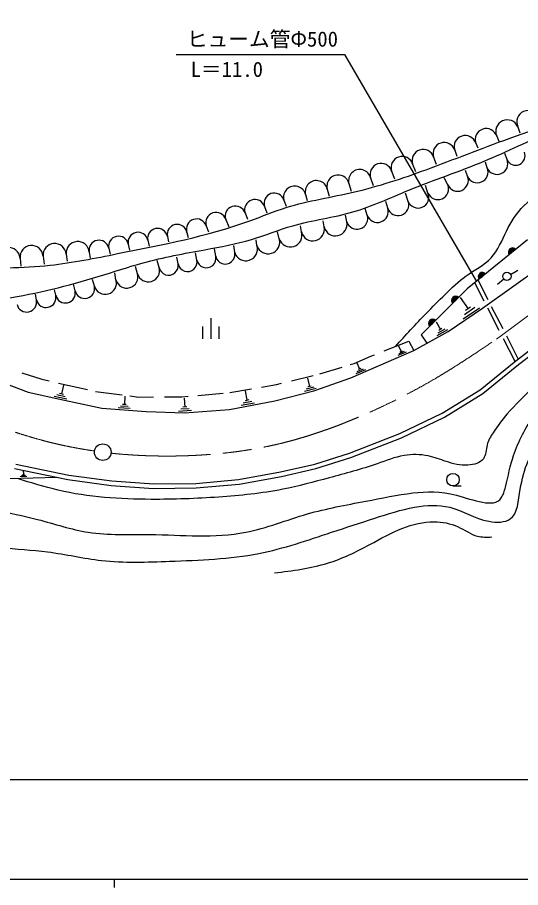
# Model space of a CAD drawing. Units: millimetres, scale not verified. Extents: x 40000 to 680000, y 20000 to 380000.
# Drawn here: x 156336 to 217058, y 204000 to 308937 of the extents above; entities that cross this region are included whole.
import ezdxf
from ezdxf.enums import TextEntityAlignment as Align

# ---------------------------------------------------------------- set-up
doc = ezdxf.new("R2010")
doc.units = ezdxf.units.MM
doc.header["$LTSCALE"] = 1000
doc.linetypes.add('CHAIN', pattern=[18.5, 12, -1.5, 3.5, -1.5])
for name, color, linetype, lineweight in [('M-BGD', 7, 'Continuous', 25), ('M-BMK', 2, 'CHAIN', 13), ('M-BMK-SRVR', 3, 'Continuous', 25), ('M-STR-STR3', 7, 'Continuous', 25), ('M-TTL-BAND', 7, 'Continuous', 25)]:
    doc.layers.add(name, color=color, linetype=linetype, lineweight=lineweight)
doc.styles.add('ＭＳ ゴシック', font='')
doc.styles.get('ＭＳ ゴシック').set_extended_font_data('MS Gothic')

msp = doc.modelspace()

# ---------------------------------------------------------------- linework, layer by layer
at = {"layer": 'M-BGD'}
for p, q in [((216718, 295756), (216984, 294999)), ((214174, 294614), (214426, 294025)), ((209101, 292934), (209371, 292218)), ((211638, 293774), (211909, 293192)), ((206565, 292094), (206863, 291233)), ((215416, 291802), (215139, 292537)), ((204029, 291254), (204356, 290340)), ((213032, 290790), (212834, 291487)), ((201492, 290414), (201838, 289466)), ((210647, 289778), (210413, 290466)), ((196340, 288908), (196610, 287964)), ((198956, 289573), (199270, 288665)), ((205879, 287754), (205569, 288657)), ((208263, 288766), (207845, 289590)), ((191109, 287576), (191301, 286858)), ((193725, 288242), (193940, 287365)), ((203495, 286742), (203148, 287752)), ((188494, 286910), (188753, 286157)), ((201024, 285924), (200814, 286731)), ((186154, 286130), (186449, 285365)), ((198553, 285106), (198305, 285885)), ((181474, 284570), (181860, 283700)), ((183814, 285350), (184094, 284604)), ((193352, 283687), (193243, 284402)), ((196081, 284288), (195912, 285097)), ((179134, 283791), (179393, 283081)), ((190622, 283086), (190489, 283802)), ((174436, 282535), (174571, 281863)), ((176795, 283011), (176947, 282381)), ((187934, 282251), (187734, 283060)), ((169718, 281584), (169881, 280868)), ((172077, 282060), (172247, 281345)), ((182557, 280581), (182437, 281436)), ((185245, 281416), (185156, 282107)), ((217902, 282123), (210622, 276194)), ((162219, 280395), (162329, 279548)), ((165001, 280633), (165100, 279914)), ((167360, 281108), (167516, 280391)), ((177999, 279680), (177845, 280553)), ((180278, 280131), (180106, 281012)), ((156655, 279919), (156735, 278939)), ((159437, 280157), (159557, 279173)), ((173441, 278778), (173219, 279635)), ((175720, 279229), (175585, 280023)), ((168232, 277276), (168098, 278116)), ((170836, 278027), (170570, 278893)), ((212451, 273864), (219450, 278871)), ((215841, 277947), (216711, 278437)), ((165627, 276524), (165414, 277339)), ((213129, 274898), (211924, 277254)), ((215021, 277387), (214251, 276747)), ((160959, 275422), (160823, 276103)), ((163293, 275973), (163118, 276774)), ((210622, 276194), (205068, 270640)), ((212669, 274699), (211527, 276931)), ((158624, 274871), (158527, 275573)), ((209771, 275177), (210711, 273797)), ((211551, 273937), (210271, 273067)), ((211001, 273997), (210411, 273597)), ((214936, 271364), (213564, 274047)), ((208305, 271064), (212451, 273864)), ((212091, 273867), (210121, 272537)), ((214471, 271175), (213092, 273872)), ((179688, 272658), (179688, 270158)), ((206851, 272217), (207371, 271297)), ((178688, 271658), (178688, 270158)), ((180688, 270158), (180688, 271658)), ((204160, 268749), (208305, 271064)), ((208251, 271267), (206931, 270527)), ((207911, 271337), (207051, 270857)), ((207571, 271407), (207171, 271187)), ((200608, 268723), (203581, 269912)), ((203581, 269912), (204160, 268749)), ((205068, 270640), (205746, 269635)), ((216381, 267441), (214980, 270181)), ((216783, 267753), (215378, 270501)), ((196568, 265465), (204160, 268749)), ((202331, 269327), (202631, 268647)), ((202771, 268707), (202481, 268587)), ((216277, 267360), (218577, 269145)), ((216619, 266930), (218907, 268705)), ((196987, 267216), (198994, 268077)), ((198994, 268077), (199442, 268257)), ((203241, 268567), (202261, 268147)), ((203011, 268637), (202371, 268367)), ((192822, 265967), (195511, 266774)), ((196479, 267064), (196987, 267216)), ((197261, 267347), (197611, 266547)), ((197781, 266617), (197441, 266467)), ((212192, 264029), (216277, 267360)), ((212511, 263579), (216619, 266930)), ((152473, 265680), (157641, 263742)), ((156880, 266067), (159266, 265301)), ((189429, 265114), (192030, 265739)), ((198331, 266447), (197181, 265947)), ((198061, 266537), (197311, 266207)), ((159266, 265301), (160169, 265098)), ((161306, 264843), (164806, 264056)), ((161891, 264597), (161651, 263527)), ((185776, 264355), (187588, 264671)), ((187588, 264671), (188218, 264823)), ((191341, 265417), (191591, 264437)), ((191801, 264487), (191381, 264377)), ((192099, 263904), (196568, 265465)), ((157641, 263742), (161464, 262881)), ((162101, 263177), (161101, 263407)), ((161881, 263467), (161421, 263577)), ((165767, 263840), (168994, 263419)), ((178125, 263354), (181160, 263618)), ((181969, 263689), (184596, 264148)), ((183821, 263897), (184041, 262767)), ((187415, 262719), (192099, 263904)), ((192401, 264187), (190991, 263837)), ((192101, 264337), (191191, 264107)), ((207592, 261214), (212192, 264029)), ((207856, 260730), (212511, 263579)), ((162311, 262887), (160771, 263237)), ((161464, 262881), (166525, 261804)), ((169311, 263257), (169241, 262257)), ((169909, 263300), (170983, 263160)), ((170983, 263160), (172778, 263168)), ((174068, 263175), (176173, 263185)), ((176173, 263185), (176935, 263251)), ((176461, 263037), (176541, 261947)), ((181923, 261642), (187415, 262719)), ((184941, 262437), (183331, 262127)), ((184611, 262627), (183571, 262427)), ((184281, 262817), (183801, 262717)), ((166525, 261804), (171855, 261427)), ((169931, 261767), (168491, 261867)), ((169691, 262007), (168761, 262067)), ((169451, 262237), (169021, 262267)), ((171855, 261427), (176486, 261265)), ((177351, 261527), (175791, 261417)), ((177061, 261747), (176051, 261677)), ((176771, 261957), (176301, 261927)), ((176486, 261265), (181923, 261642)), ((202477, 258755), (207592, 261214)), ((202697, 258251), (207856, 260730)), ((196404, 256375), (202477, 258755)), ((196587, 255856), (202697, 258251)), ((192212, 255056), (196404, 256375)), ((156129, 255066), (162531, 253740)), ((188080, 254118), (192212, 255056)), ((192356, 254525), (196587, 255856)), ((155986, 254534), (162439, 253197)), ((157051, 254337), (157071, 253797)), ((183009, 253210), (188080, 254118)), ((188189, 253579), (192356, 254525)), ((161159, 253462), (155309, 253305)), ((157461, 253567), (156681, 253547)), ((157321, 253687), (156821, 253667)), ((157181, 253797), (156951, 253787)), ((162439, 253197), (167666, 252500)), ((162531, 253740), (167722, 253047)), ((167722, 253047), (172780, 252682)), ((177880, 252741), (183009, 253210)), ((183083, 252664), (188189, 253579)), ((167666, 252500), (172764, 252132)), ((172764, 252132), (177908, 252191)), ((172780, 252682), (177880, 252741)), ((177908, 252191), (183083, 252664)), ((208895, 252436), (209895, 252436))]:
    msp.add_line(p, q, dxfattribs=at)
for centre, radius in [((215399, 277707), 500), ((208895, 253186), 750)]:
    msp.add_circle(centre, radius, dxfattribs=at)
for centre, radius, start, end in [((217990, 296326), 1394, 24.16092, 204.16092), ((215446, 295185), 1394, 24.16092, 204.16092), ((212906, 294194), 1336, 18.32745, 198.32745), ((207833, 292514), 1336, 18.32745, 198.32745), ((210369, 293354), 1336, 18.32745, 198.32745), ((205297, 291674), 1336, 18.32745, 198.32745), ((202760, 290834), 1336, 18.32745, 198.32745), ((214224, 291296), 1295, 202.9949, 22.9949), ((216463, 292252), 1140, 203.29778, 23.29778), ((200224, 289993), 1336, 18.32745, 198.32745), ((211840, 290284), 1295, 202.9949, 22.9949), ((195033, 288575), 1350, 14.2811, 194.2811), ((197648, 289241), 1350, 14.2811, 194.2811), ((209455, 289272), 1295, 202.9949, 22.9949), ((189801, 287243), 1350, 14.2811, 194.2811), ((192417, 287909), 1350, 14.2811, 194.2811), ((207071, 288260), 1295, 202.9949, 22.9949), ((187324, 286520), 1233, 18.43495, 198.43495), ((204687, 287248), 1295, 202.9949, 22.9949), ((184984, 285740), 1233, 18.43495, 198.43495), ((202259, 286333), 1302, 198.31873, 18.31873), ((182644, 284960), 1233, 18.43495, 198.43495), ((199788, 285515), 1302, 198.31873, 18.31873), ((177965, 283401), 1233, 18.43495, 198.43495), ((180304, 284181), 1233, 18.43495, 198.43495), ((197317, 284697), 1302, 198.31873, 18.31873), ((173257, 282297), 1203, 11.39876, 191.39876), ((175615, 282773), 1203, 11.39876, 191.39876), ((191987, 283386), 1398, 192.41745, 12.41745), ((194717, 283988), 1398, 192.41745, 12.41745), ((168539, 281346), 1203, 11.39876, 191.39876), ((170898, 281822), 1203, 11.39876, 191.39876), ((189278, 282668), 1407, 197.25265, 17.25265), ((158046, 280038), 1396, 4.8852, 184.8852), ((160828, 280276), 1396, 4.8852, 184.8852), ((163610, 280514), 1396, 4.8852, 184.8852), ((166180, 280871), 1203, 11.39876, 191.39876), ((183901, 280999), 1407, 197.25265, 17.25265), ((186589, 281834), 1407, 197.25265, 17.25265), ((155264, 279801), 1396, 4.8852, 184.8852), ((181418, 280356), 1162, 191.1888, 11.1888), ((216082, 280640), 500, 39.16051, 219.16051), ((216082, 280640), 500, 39.16051, 219.16051), ((216082, 280640), 450, 39.16051, 219.16051), ((216082, 280640), 400, 39.16051, 219.16051), ((216082, 280640), 350, 39.16051, 219.16051), ((216082, 280640), 300, 39.16051, 219.16051), ((216082, 280640), 250, 39.16051, 219.16051), ((216082, 280640), 200, 39.16051, 219.16051), ((216082, 280640), 150, 39.16051, 219.16051), ((216082, 280640), 100, 39.16051, 219.16051), ((216082, 280640), 50, 39.16051, 219.16051), ((174580, 279004), 1162, 191.1888, 11.1888), ((176860, 279454), 1162, 191.1888, 11.1888), ((179139, 279905), 1162, 191.1888, 11.1888), ((172139, 278403), 1355, 196.09082, 16.09082), ((212442, 277676), 500, 39.16051, 219.16051), ((212442, 277676), 500, 39.16051, 219.16051), ((212442, 277676), 450, 39.16051, 219.16051), ((166929, 276900), 1355, 196.09082, 16.09082), ((169534, 277651), 1355, 196.09082, 16.09082), ((212442, 277676), 400, 39.16051, 219.16051), ((212442, 277676), 350, 39.16051, 219.16051), ((212442, 277676), 300, 39.16051, 219.16051), ((212442, 277676), 250, 39.16051, 219.16051), ((212442, 277676), 200, 39.16051, 219.16051), ((212442, 277676), 150, 39.16051, 219.16051), ((212442, 277676), 100, 39.16051, 219.16051), ((212442, 277676), 50, 39.16051, 219.16051), ((164460, 276249), 1199, 193.28163, 13.28163), ((159792, 275147), 1199, 193.28163, 13.28163), ((162126, 275698), 1199, 193.28163, 13.28163), ((209233, 274805), 500, 45, 225), ((209233, 274805), 500, 45, 225), ((209233, 274805), 450, 45, 225), ((209233, 274805), 400, 45, 225), ((209233, 274805), 350, 45, 225), ((209233, 274805), 300, 45, 225), ((209233, 274805), 250, 45, 225), ((209233, 274805), 200, 45, 225), ((209233, 274805), 150, 45, 225), ((157457, 274596), 1199, 193.28163, 13.28163), ((209233, 274805), 100, 45, 225), ((209233, 274805), 50, 45, 225), ((206457, 272029), 500, 45, 225), ((206457, 272029), 500, 45, 225), ((206457, 272029), 450, 45, 225), ((206457, 272029), 400, 45, 225), ((206457, 272029), 350, 45, 225), ((206457, 272029), 300, 45, 225), ((206457, 272029), 250, 45, 225), ((206457, 272029), 200, 45, 225), ((206457, 272029), 150, 45, 225), ((206457, 272029), 100, 45, 225), ((206457, 272029), 50, 45, 225)]:
    msp.add_arc(centre, radius, start, end, dxfattribs=at)
for points, knots in [([(135663, 278845), (137261, 278731), (138859, 278616), (140457, 278562), (143688, 278452), (146921, 278590), (150162, 278650), (153545, 278713), (156935, 278692), (160284, 279056), (163013, 279353), (165715, 279906), (168422, 280446), (173821, 281522), (179241, 282543), (184402, 284416), (185859, 284944), (187294, 285541), (188769, 286004), (191451, 286846), (194260, 287248), (197007, 287890), (199946, 288575), (202813, 289535), (205642, 290569), (208993, 291795), (212289, 293126), (215666, 294341), (219886, 295859), (224231, 297197), (227973, 299601), (229534, 300604), (230989, 301792), (232340, 303075), (235151, 305744), (237513, 308827), (239983, 311809), (241807, 314012), (243691, 316159), (245739, 318161), (247661, 320040), (249728, 321790), (251992, 323223), (253504, 324180), (255104, 324995), (256756, 325704), (258456, 326434), (260211, 327052), (262017, 327392), (264418, 327844), (266908, 327803), (269361, 327590), (272370, 327329), (275322, 326808), (278294, 326399), (281619, 325942), (284969, 325625), (288318, 325307)], [0, 0, 0, 0, 1, 1, 1, 2, 2, 2, 3, 3, 3, 4, 4, 4, 5, 5, 5, 6, 6, 6, 7, 7, 7, 8, 8, 8, 9, 9, 9, 10, 10, 10, 11, 11, 11, 12, 12, 12, 13, 13, 13, 14, 14, 14, 15, 15, 15, 16, 16, 16, 17, 17, 17, 18, 18, 18, 19, 19, 19, 19]), ([(138794, 274618), (140324, 274623), (141855, 274627), (143387, 274596), (146087, 274542), (148794, 274379), (151479, 274596), (152624, 274689), (153766, 274850), (154903, 275037), (158693, 275660), (162432, 276560), (166102, 277687), (167912, 278243), (169706, 278854), (171529, 279351), (173972, 280015), (176469, 280474), (178969, 280926), (180855, 281267), (182742, 281604), (184571, 282152), (186249, 282653), (187876, 283332), (189561, 283815), (191947, 284499), (194447, 284790), (196826, 285478), (199135, 286145), (201330, 287185), (203566, 288104), (206580, 289342), (209669, 290359), (212669, 291605), (215441, 292757), (218138, 294105), (220897, 295281), (223252, 296286), (225652, 297165), (227987, 298258), (229692, 299055), (231362, 299966), (232802, 301146), (234500, 302538), (235878, 304305), (237353, 305960), (239767, 308669), (242443, 311081), (244793, 313838), (246462, 315795), (247965, 317925), (249870, 319615), (251567, 321120), (253581, 322276), (255648, 323292), (257654, 324278), (259710, 325133), (261862, 325655), (263996, 326173), (266225, 326363), (268427, 326268), (271066, 326154), (273668, 325632), (276218, 324955), (277574, 324595), (278915, 324191), (280241, 323739), (281256, 323393), (282263, 323019), (283269, 322645)], [0, 0, 0, 0, 1, 1, 1, 2, 2, 2, 3, 3, 3, 4, 4, 4, 5, 5, 5, 6, 6, 6, 7, 7, 7, 8, 8, 8, 9, 9, 9, 10, 10, 10, 11, 11, 11, 12, 12, 12, 13, 13, 13, 14, 14, 14, 15, 15, 15, 16, 16, 16, 17, 17, 17, 18, 18, 18, 19, 19, 19, 20, 20, 20, 21, 21, 21, 22, 22, 22, 23, 23, 23, 23]), ([(201958, 269263), (203176, 270599), (204394, 271936), (205656, 273232), (206408, 274005), (207175, 274763), (207943, 275519), (208745, 276309), (209548, 277098), (210478, 277756), (211506, 278483), (212690, 279051), (213511, 279943), (214327, 280831), (214784, 282040), (215350, 283175), (215911, 284298), (216580, 285349), (217438, 286207), (218451, 287220), (219730, 287963), (220968, 288743), (222724, 289849), (224400, 291027), (225989, 292322), (227568, 293610), (229061, 295013), (230612, 296349), (233495, 298831), (236581, 301077), (239312, 303706), (240922, 305256), (242408, 306939), (243935, 308578), (245838, 310620), (247803, 312593), (249851, 314494), (251234, 315777), (252654, 317028), (254176, 318123), (255400, 319004), (256690, 319784), (258004, 320559), (259080, 321194), (260171, 321826), (261335, 322200), (263122, 322774), (265079, 322742), (267003, 322796), (269492, 322866), (271926, 323080), (274360, 323294)], [0, 0, 0, 0, 1, 1, 1, 2, 2, 2, 3, 3, 3, 4, 4, 4, 5, 5, 5, 6, 6, 6, 7, 7, 7, 8, 8, 8, 9, 9, 9, 10, 10, 10, 11, 11, 11, 12, 12, 12, 13, 13, 13, 14, 14, 14, 15, 15, 15, 16, 16, 16, 17, 17, 17, 17]), ([(105305, 268826), (107036, 268477), (108767, 268128), (110371, 267450), (111463, 266988), (112496, 266375), (113510, 265742), (114811, 264932), (116083, 264091), (117365, 263264), (118439, 262573), (119520, 261892), (120614, 261227), (121887, 260453), (123178, 259701), (124524, 259079), (127227, 257830), (130156, 257104), (132950, 256050), (135506, 255086), (137951, 253849), (140494, 252856), (143026, 251869), (145656, 251124), (148314, 250543), (151795, 249783), (155323, 249304), (158777, 248396), (160816, 247860), (162829, 247175), (164890, 246854), (167321, 246475), (169818, 246604), (172324, 246578), (176221, 246539), (180139, 246125), (183889, 246854), (186402, 247342), (188840, 248344), (191323, 249057), (193633, 249720), (195983, 250133), (198372, 250598), (200278, 250970), (202209, 251374), (204044, 251590), (205730, 251788), (207335, 251827), (209330, 251314), (211368, 250791), (213813, 249693), (214727, 250984), (214966, 251321), (215101, 251821), (215223, 252306), (215563, 253655), (215809, 254889), (216214, 256105), (216781, 257807), (217661, 259474), (218692, 261006), (220479, 263662), (222722, 265912), (225025, 268110), (227979, 270930), (231033, 273666), (234442, 275875), (236083, 276938), (237806, 277880), (239508, 278849), (242215, 280390), (244871, 282002), (247493, 283695), (248634, 284432), (249769, 285184), (250797, 286063), (251415, 286590), (251993, 287163), (252572, 287736)], [0, 0, 0, 0, 1, 1, 1, 2, 2, 2, 3, 3, 3, 4, 4, 4, 5, 5, 5, 6, 6, 6, 7, 7, 7, 8, 8, 8, 9, 9, 9, 10, 10, 10, 11, 11, 11, 12, 12, 12, 13, 13, 13, 14, 14, 14, 15, 15, 15, 16, 16, 16, 17, 17, 17, 18, 18, 18, 19, 19, 19, 20, 20, 20, 21, 21, 21, 22, 22, 22, 23, 23, 23, 24, 24, 24, 25, 25, 25, 26, 26, 26, 26]), ([(138268, 249944), (140992, 248995), (143717, 248047), (146469, 247130), (149042, 246272), (151640, 245442), (154308, 245052), (156181, 244778), (158089, 244722), (159974, 244485), (162159, 244211), (164313, 243693), (166491, 243446), (169204, 243139), (171954, 243250), (174708, 243352), (178329, 243486), (181955, 243603), (185474, 244296), (188453, 244884), (191356, 245884), (194258, 246846), (195992, 247422), (197726, 247983), (199452, 248546), (201029, 249061), (202600, 249576), (204269, 249869), (205689, 250117), (207181, 250204), (208519, 249869), (210099, 249472), (211465, 248486), (213241, 248169), (214149, 248007), (215165, 248019), (215791, 248452), (216717, 249092), (216793, 250649), (217019, 252041), (217423, 254531), (218309, 256488), (219475, 258369), (220710, 260363), (222259, 262270), (223913, 264035), (225572, 265806), (227336, 267434), (229202, 268947), (231662, 270940), (234300, 272733), (237041, 274330), (238868, 275394), (240741, 276372), (242613, 277352), (244462, 278320), (246310, 279290), (248091, 280374), (249792, 281410), (251432, 282550), (253002, 283774), (254493, 284936), (255922, 286174), (257350, 287411)], [0, 0, 0, 0, 1, 1, 1, 2, 2, 2, 3, 3, 3, 4, 4, 4, 5, 5, 5, 6, 6, 6, 7, 7, 7, 8, 8, 8, 9, 9, 9, 10, 10, 10, 11, 11, 11, 12, 12, 12, 13, 13, 13, 14, 14, 14, 15, 15, 15, 16, 16, 16, 17, 17, 17, 18, 18, 18, 19, 19, 19, 20, 20, 20, 21, 21, 21, 21]), ([(227023, 272136), (226541, 271529), (226058, 270921), (225521, 270368), (224698, 269521), (223746, 268803), (222822, 268055), (221353, 266866), (219957, 265602), (218582, 264311), (217494, 263288), (216419, 262248), (215443, 261117), (214826, 260402), (214249, 259651), (213736, 258859), (213437, 258397), (213159, 257922), (213020, 257372), (212876, 256802), (212882, 256153), (212580, 255720), (212221, 255207), (211431, 254996), (210707, 254949), (209749, 254887), (208906, 255111), (208064, 255389), (207357, 255623), (206651, 255893), (205916, 256050), (204961, 256254), (203958, 256267), (202998, 256105), (201880, 255917), (200820, 255491), (199748, 255114), (197847, 254445), (195907, 253928), (193966, 253407), (192104, 252907), (190240, 252402), (188349, 252030), (185810, 251531), (183224, 251273), (180639, 251094), (177926, 250906), (175215, 250807), (172489, 250819), (168716, 250835), (164914, 251067), (161255, 251920), (159600, 252306), (157974, 252819), (156349, 253333)], [0, 0, 0, 0, 1, 1, 1, 2, 2, 2, 3, 3, 3, 4, 4, 4, 5, 5, 5, 6, 6, 6, 7, 7, 7, 8, 8, 8, 9, 9, 9, 10, 10, 10, 11, 11, 11, 12, 12, 12, 13, 13, 13, 14, 14, 14, 15, 15, 15, 16, 16, 16, 17, 17, 17, 18, 18, 18, 18]), ([(187356, 241955), (189530, 242222), (191704, 242488), (193772, 243127), (195537, 243671), (197225, 244485), (198865, 245367), (200174, 246071), (201452, 246818), (202837, 247353), (204037, 247817), (205317, 248121), (206606, 248117), (207600, 248114), (208600, 247927), (209508, 247506), (210304, 247138), (211029, 246590), (211851, 246386), (212400, 246250), (212991, 246267), (213582, 246284)], [0, 0, 0, 0, 1, 1, 1, 2, 2, 2, 3, 3, 3, 4, 4, 4, 5, 5, 5, 6, 6, 6, 7, 7, 7, 7])]:
    msp.add_open_spline(points, degree=3, knots=knots, dxfattribs=at)
at = {"layer": 'M-BMK'}
msp.add_line((214150, 270131), (237260, 287347), dxfattribs=at)
for points, knots in [([(124374, 277592), (127099, 275421), (129824, 273250), (132646, 271209), (135260, 269320), (137957, 267542), (140743, 265913), (144068, 263970), (147521, 262239), (151081, 260770), (153144, 259918), (155244, 259154), (157377, 258503), (157733, 258394), (158089, 258288), (158447, 258186), (158805, 258084), (159163, 257985), (159523, 257889), (159882, 257793), (160242, 257700), (160603, 257612), (161167, 257476), (161735, 257352), (162303, 257235), (162872, 257118), (163441, 257008), (164013, 256909), (164555, 256816), (165098, 256734), (165642, 256652)], [0, 0, 0, 0, 1, 1, 1, 2, 2, 2, 3, 3, 3, 4, 4, 4, 5, 5, 5, 6, 6, 6, 7, 7, 7, 8, 8, 8, 9, 9, 9, 10, 10, 10, 10]), ([(167640, 256390), (167662, 256387), (167684, 256384), (167707, 256381), (167770, 256374), (167834, 256367), (167898, 256360), (167962, 256353), (168026, 256346), (168089, 256339), (168396, 256306), (168704, 256281), (169011, 256256), (169319, 256231), (169626, 256208), (169934, 256187), (170242, 256166), (170550, 256147), (170858, 256131), (172869, 256025), (174884, 256010), (176899, 256085), (180599, 256221), (184300, 256658), (187899, 257511), (191463, 258355), (194926, 259607), (198288, 261075), (201208, 262351), (204052, 263791), (206792, 265404), (209303, 266882), (211726, 268507), (214150, 270131)], [0, 0, 0, 0, 1, 1, 1, 2, 2, 2, 3, 3, 3, 4, 4, 4, 5, 5, 5, 6, 6, 6, 7, 7, 7, 8, 8, 8, 9, 9, 9, 10, 10, 10, 11, 11, 11, 11])]:
    msp.add_open_spline(points, degree=3, knots=knots, dxfattribs=at)
at = {"layer": 'M-BMK-SRVR'}
msp.add_circle((166637, 256508), 1000, dxfattribs=at)
at = {"layer": 'M-STR-STR3'}
for p, q in [((175501, 304455), (195808, 304455)), ((195808, 304455), (211719, 277088)), ((558029, 216989), (110532, 216989))]:
    msp.add_line(p, q, dxfattribs=at)
at = {"layer": 'M-TTL-BAND'}
for p, q in [((40000, 205000), (579000, 205000)), ((168000, 205000), (168000, 204000))]:
    msp.add_line(p, q, dxfattribs=at)

# ---------------------------------------------------------------- texts
at = {"layer": 'M-STR-STR3', "style": 'ＭＳ ゴシック'}
for s, p in [('ヒューム管Φ500', (176778, 306328)), ('L＝11.0', (177238, 302678))]:
    msp.add_text(s, height=1833, dxfattribs=at).set_placement(p, align=Align.MIDDLE_LEFT)

doc.saveas('drawing.dxf')
